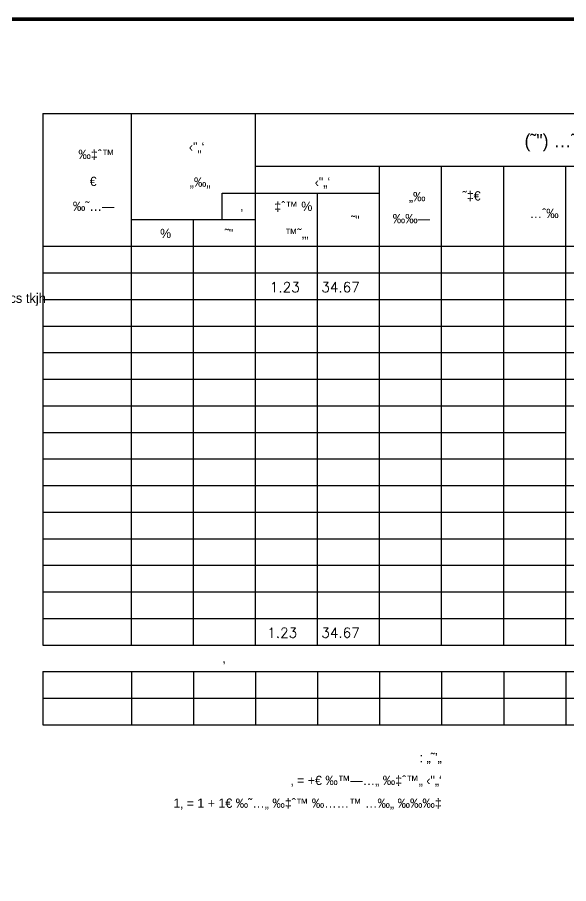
# Model space of a CAD drawing. Extents: x 148861 to 149208, y 169271 to 169495.
# Drawn here: x 149169.72 to 149176.98, y 169483.51 to 169494.91 of the extents above; entities that cross this region are included whole.
import ezdxf
from ezdxf.enums import TextEntityAlignment as Align

# ---------------------------------------------------------------- set-up
doc = ezdxf.new("R2010")
doc.units = 0
doc.header["$LTSCALE"] = 0.1
doc.header["$MEASUREMENT"] = 0
doc.linetypes.add('DASHED', pattern=[17.5, 12.5, -5])
doc.linetypes.add('DOT', pattern=[2, 0, -2])
for name, color, linetype in [('DIM', 4, 'CONTINUOUS'), ('TEXT', 3, 'CONTINUOUS'), ('TOFIES-01', 7, 'CONTINUOUS')]:
    doc.layers.add(name, color=color, linetype=linetype)
doc.styles.add('K_HEB', font='miryl.shx')
doc.styles.add('S', font='romans.shx')
doc.styles.add('TOFIES-01', font='heb.shx', dxfattribs={"height": 20})

msp = doc.modelspace()

# ---------------------------------------------------------------- linework, layer by layer
at = {"layer": 'DIM', "color": 7, "ltscale": 40, "const_width": 0.05}
msp.add_lwpolyline([(149152.146, 169494.888), (149207.64, 169494.888), (149207.64, 169467.081), (149152.146, 169467.081)], close=True, dxfattribs=at)
at = {"layer": 'TOFIES-01', "color": 7}
for p, q in [((149170.059, 169493.648), (149170.059, 169486.65)), ((149170.059, 169493.648), (149191.053, 169493.648)), ((149170.059, 169486.65), (149191.053, 169486.65))]:
    msp.add_line(p, q, dxfattribs=at)
at = {"layer": 'TOFIES-01', "color": 8}
for p, q in [((149182.656, 169492.948), (149172.858, 169492.948)), ((149176.94, 169489.453), (149176.94, 169492.948)), ((149172.421, 169492.248), (149172.421, 169492.598)), ((149172.421, 169492.598), (149174.491, 169492.598)), ((149172.858, 169492.248), (149171.225, 169492.248)), ((149191.053, 169491.898), (149170.059, 169491.898)), ((149170.059, 169491.549), (149191.053, 169491.549)), ((149170.059, 169491.199), (149191.053, 169491.199)), ((149170.059, 169490.849), (149191.053, 169490.849)), ((149170.059, 169490.499), (149191.053, 169490.499)), ((149170.059, 169490.149), (149180.206, 169490.149)), ((149170.059, 169489.799), (149191.053, 169489.799)), ((149170.059, 169489.449), (149176.94, 169489.449)), ((149176.94, 169486.65), (149176.94, 169489.453)), ((149170.059, 169489.099), (149191.053, 169489.099)), ((149170.059, 169488.749), (149191.053, 169488.749)), ((149170.059, 169488.4), (149191.053, 169488.4)), ((149170.059, 169488.05), (149191.053, 169488.05)), ((149170.059, 169487.7), (149191.053, 169487.7)), ((149170.059, 169487.35), (149191.053, 169487.35)), ((149170.059, 169487), (149191.053, 169487)), ((149170.059, 169486.3), (149191.053, 169486.3)), ((149170.059, 169486.3), (149170.059, 169485.6)), ((149171.225, 169486.3), (149171.225, 169485.6)), ((149172.042, 169486.3), (149172.042, 169485.6)), ((149172.858, 169486.3), (149172.858, 169485.6)), ((149173.675, 169486.3), (149173.675, 169485.6)), ((149174.491, 169486.3), (149174.491, 169485.6)), ((149175.307, 169486.3), (149175.307, 169485.6)), ((149176.124, 169486.3), (149176.124, 169485.6)), ((149176.94, 169486.3), (149176.94, 169485.6)), ((149170.059, 169485.95), (149191.053, 169485.95)), ((149170.059, 169485.6), (149191.053, 169485.6))]:
    msp.add_line(p, q, dxfattribs=at)
for points in [[(149171.225, 169486.65), (149171.225, 169489.453), (149171.225, 169493.648)], [(149172.858, 169486.65), (149172.858, 169489.453), (149172.858, 169493.648)], [(149174.491, 169486.65), (149174.491, 169489.453), (149174.491, 169492.948)], [(149175.307, 169486.65), (149175.307, 169489.453), (149175.307, 169492.948)], [(149176.124, 169486.65), (149176.124, 169489.453), (149176.124, 169492.948)], [(149173.675, 169486.65), (149173.675, 169489.453), (149173.675, 169492.598)], [(149172.042, 169486.65), (149172.042, 169489.453), (149172.042, 169492.248)]]:
    msp.add_lwpolyline(points, dxfattribs=at)

# ---------------------------------------------------------------- texts
at = {"layer": 'TEXT', "color": 7, "linetype": 'DASHED', "style": 'S'}
for s, p in [('1.23', (149173.047, 169491.295)), ('34.67', (149173.724, 169491.295)), ('1.23', (149173.013, 169486.746)), ('34.67', (149173.724, 169486.746))]:
    msp.add_text(s, height=0.1312, dxfattribs=at).set_placement(p)
at = {"layer": 'TEXT', "color": 7, "style": 'K_HEB'}
msp.add_text('dxti gcs tkjh', height=0.12636, dxfattribs=at).set_placement((149169.217, 169491.153))
at = {"layer": 'TOFIES-01', "color": 8, "linetype": 'DOT', "style": 'TOFIES-01'}
for s, height, p in [('(˜") …˜‰™ ‰—‡', 0.17496, (149178.222, 169493.201)), ('‹"„‘', 0.1225, (149172.185, 169493.146)), ('‰‡ˆ™', 0.1225, (149171.001, 169493.047)), ('€', 0.122, (149170.767, 169492.692)), ('„‰„', 0.1225, (149172.266, 169492.682)), ('‹"„‘', 0.1225, (149173.841, 169492.682)), ('„‰', 0.1225, (149175.095, 169492.492)), ('˜‡€', 0.1225, (149175.82, 169492.501)), ('‰˜…—', 0.1225, (149171.001, 169492.365)), ('‡ˆ™ %', 0.1225, (149173.606, 169492.363)), ('‚', 0.122, (149172.696, 169492.371)), ('‰‰—', 0.1225, (149175.155, 169492.202)), ('…ˆ‰', 0.1225, (149176.847, 169492.27)), ('˜"', 0.1225, (149174.228, 169492.178)), ('˜"', 0.1225, (149172.566, 169492.005)), ('™˜‚„', 0.1225, (149173.555, 169492.007)), ('‚', 0.122, (149172.462, 169486.418)), (': „˜’„', 0.1225, (149175.309, 169485.107)), ('‚ = +€ ‰™—…„ ‰‡ˆ™„ ‹"„‘', 0.12247, (149175.309, 169484.807)), ('1‚ = 1 + 1€ ‰˜…„ ‰‡ˆ™ ‰……™ …‰„ ‰‰‰‡', 0.12247, (149175.309, 169484.507)), ('(‰‹ ,…— ,—…‡ : €‹‘€ ‰"”’) ƒ‡‰ ‰‘”„ ‹ „‰ ‰˜…„ ‰‡ˆ™„', 0.24494, (149186.819, 169483.767))]:
    msp.add_text(s, height=height, dxfattribs=at).set_placement(p, align=Align.RIGHT)
msp.add_text('%', height=0.122, dxfattribs=at).set_placement((149171.603, 169492.007))

doc.saveas('drawing.dxf')
